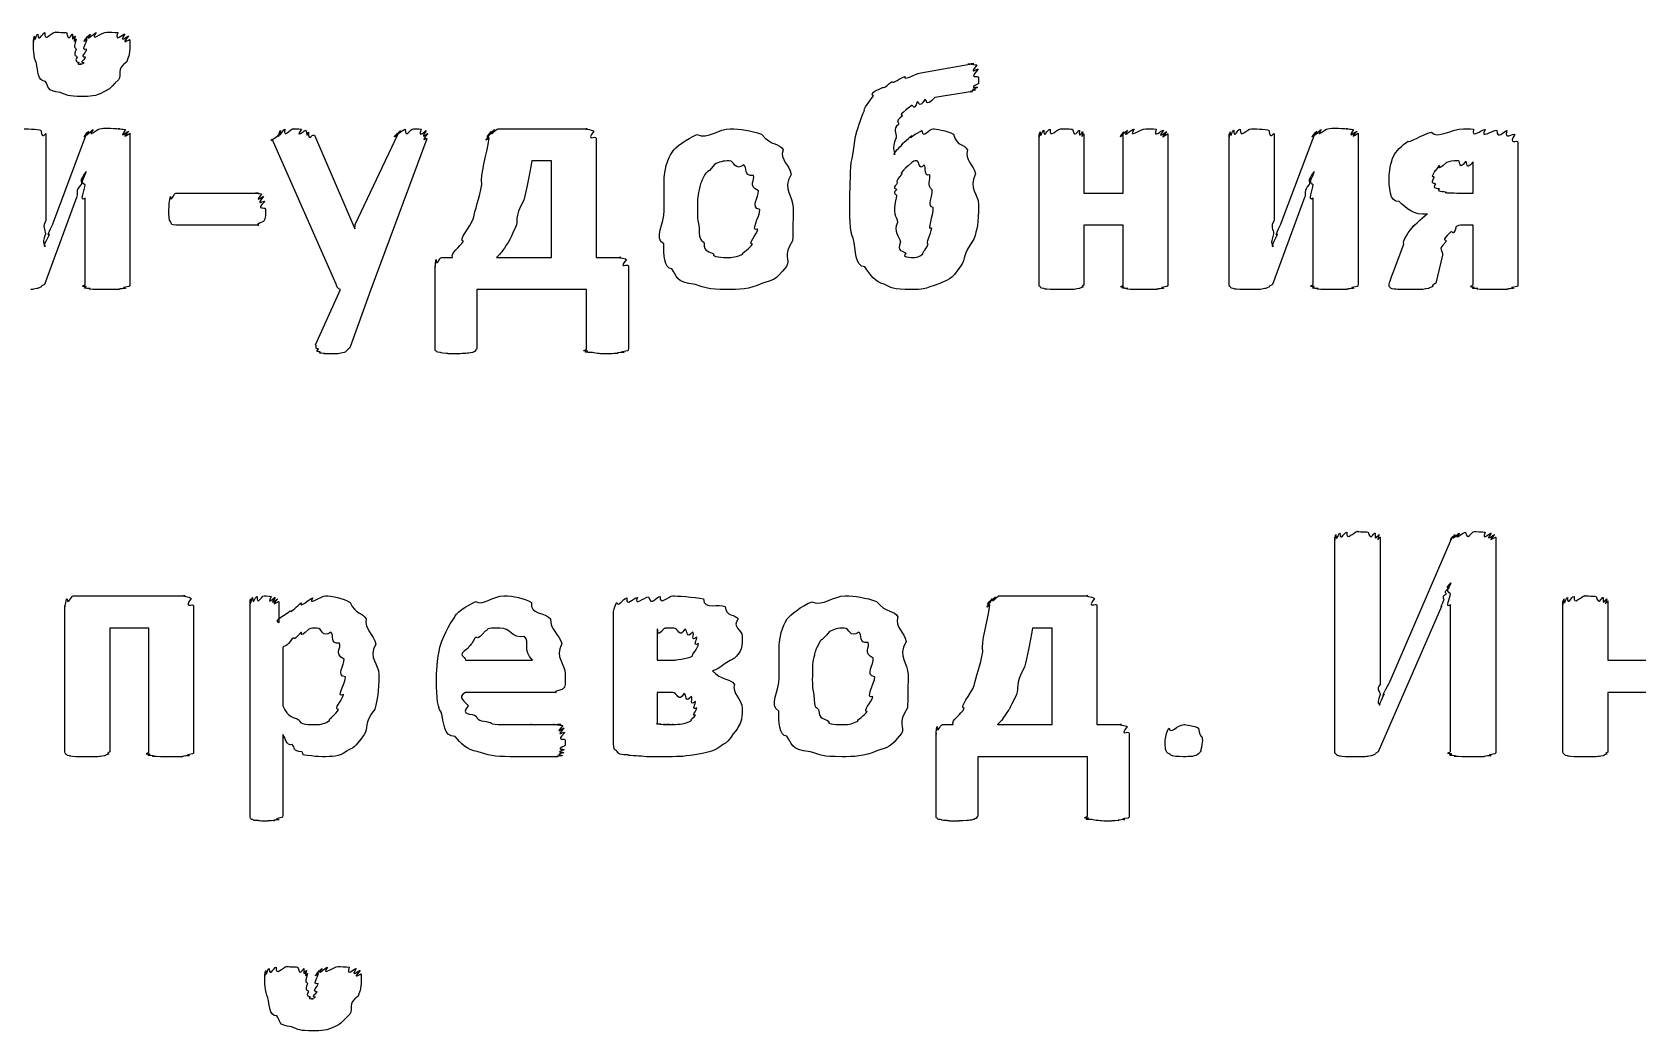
# Model space of a CAD drawing. Header units: millimetres. Extents: x 25 to 190, y 204 to 253.
# Drawn here: x 102.32 to 119.92, y 242.18 to 253.13 of the extents above; entities that cross this region are included whole.
import ezdxf

# ---------------------------------------------------------------- set-up
doc = ezdxf.new("R2010")
doc.units = ezdxf.units.MM
doc.layers.get('0').update_dxf_attribs({"linetype": 'CONTINUOUS'})

msp = doc.modelspace()

# ---------------------------------------------------------------- linework, layer by layer
at = {"color": 0}
for p, q in [((103.391, 253.049), (103.391, 253.049)), ((112.058, 252.685), (112.598, 252.779)), ((112.626, 252.481), (112.212, 252.415)), ((102.471, 252.018), (102.471, 251.065)), ((102.554, 251.048), (102.917, 252.018)), ((103.391, 252.024), (103.391, 250.365)), ((107.426, 252.073), (108.402, 252.073)), ((113.356, 250.365), (113.356, 252.018)), ((113.847, 252.018), (113.847, 251.368)), ((114.277, 251.368), (114.277, 252.018)), ((114.767, 252.018), (114.767, 250.365)), ((115.439, 250.365), (115.439, 252.018)), ((115.93, 252.018), (115.93, 251.065)), ((116.013, 251.048), (116.377, 252.018)), ((116.851, 252.024), (116.851, 250.365)), ((105.651, 250.37), (104.951, 251.958)), ((105.415, 252.002), (105.856, 250.977)), ((105.861, 251.021), (106.329, 252.008)), ((106.644, 251.963), (106.032, 250.31)), ((108.501, 251.969), (108.501, 250.662)), ((118.604, 251.925), (118.604, 250.365)), ((108.011, 251.721), (107.796, 251.721)), ((108.011, 250.662), (108.011, 251.721)), ((118.113, 251.368), (118.113, 251.71)), ((102.807, 251.318), (102.454, 250.365)), ((102.901, 250.365), (102.901, 251.313)), ((103.896, 251.368), (104.8, 251.368)), ((113.847, 251.368), (114.277, 251.368)), ((116.266, 251.318), (115.914, 250.365)), ((116.36, 250.365), (116.36, 251.313)), ((117.959, 251.368), (118.113, 251.368)), ((104.877, 251.192), (104.877, 251.192)), ((110.295, 251.186), (110.295, 251.186)), ((110.659, 251.208), (110.659, 251.208)), ((112.196, 251.208), (112.196, 251.208)), ((112.692, 251.241), (112.692, 251.241)), ((104.8, 251.015), (103.896, 251.015)), ((105.856, 250.977), (105.861, 251.021)), ((114.277, 251.015), (113.847, 251.015)), ((113.847, 251.015), (113.847, 250.359)), ((114.277, 250.359), (114.277, 251.015)), ((118.113, 251.015), (118.019, 251.015)), ((118.113, 250.365), (118.113, 251.015)), ((117.237, 250.497), (117.352, 250.806)), ((106.809, 250.662), (106.925, 250.662)), ((107.41, 250.662), (108.011, 250.662)), ((108.501, 250.662), (108.771, 250.662)), ((117.777, 250.685), (117.705, 250.381)), ((106.737, 249.665), (106.737, 250.569)), ((108.854, 250.569), (108.854, 249.665)), ((105.426, 249.703), (105.701, 250.31)), ((106.032, 250.31), (105.8, 249.67)), ((108.397, 250.31), (107.195, 250.31)), ((107.195, 250.31), (107.195, 249.659)), ((108.397, 249.659), (108.397, 250.31)), ((116.597, 245.254), (116.597, 247.596)), ((117.093, 247.596), (117.093, 245.981)), ((117.198, 246.009), (117.887, 247.602)), ((118.361, 247.596), (118.361, 245.248)), ((117.87, 247.089), (117.865, 247.089)), ((102.773, 246.952), (103.996, 246.952)), ((112.915, 246.952), (113.891, 246.952)), ((102.679, 245.243), (102.679, 246.841)), ((104.09, 246.841), (104.09, 245.243)), ((104.708, 244.542), (104.708, 246.891)), ((105.022, 246.891), (105.022, 246.654)), ((108.69, 245.369), (108.69, 246.769)), ((113.99, 246.847), (113.99, 245.54)), ((117.766, 246.835), (117.071, 245.243)), ((117.865, 245.248), (117.865, 246.852)), ((119.097, 245.243), (119.097, 246.896)), ((119.587, 246.896), (119.587, 246.246)), ((103.6, 246.599), (103.17, 246.599)), ((103.17, 246.599), (103.17, 245.243)), ((103.6, 245.243), (103.6, 246.599)), ((109.17, 246.587), (109.17, 246.246)), ((113.499, 246.599), (113.284, 246.599)), ((113.499, 245.54), (113.499, 246.599)), ((105.066, 246.384), (105.066, 245.744)), ((109.621, 246.428), (109.621, 246.428)), ((107.071, 246.246), (107.804, 246.246)), ((109.17, 246.246), (109.368, 246.246)), ((119.587, 246.246), (120.017, 246.246)), ((105.755, 246.064), (105.755, 246.064)), ((106.119, 246.091), (106.119, 246.091)), ((108.162, 246.097), (108.162, 246.036)), ((111.555, 246.064), (111.555, 246.064)), ((111.919, 246.086), (111.919, 246.086)), ((108.058, 245.893), (107.071, 245.893)), ((109.34, 245.893), (109.17, 245.893)), ((109.17, 245.893), (109.17, 245.551)), ((120.017, 245.893), (119.587, 245.893)), ((119.587, 245.893), (119.587, 245.237)), ((109.605, 245.722), (109.605, 245.722)), ((110.101, 245.717), (110.101, 245.717)), ((117.088, 245.761), (117.093, 245.761)), ((112.298, 245.54), (112.413, 245.54)), ((112.898, 245.54), (113.499, 245.54)), ((113.99, 245.54), (114.26, 245.54)), ((105.066, 245.43), (105.066, 244.542)), ((112.226, 244.542), (112.226, 245.447)), ((114.343, 245.447), (114.343, 244.542)), ((115.145, 245.364), (115.145, 245.364)), ((113.885, 245.188), (112.684, 245.188)), ((112.684, 245.188), (112.684, 244.537)), ((113.885, 244.537), (113.885, 245.188)), ((105.927, 242.805), (105.927, 242.805))]:
    msp.add_line(p, q, dxfattribs=at)
for points in [[(102.333, 253.049), (102.333, 252.973), (102.336, 253.077), (102.344, 253.088)], [(102.344, 253.088), (102.347, 252.995), (102.363, 253.106), (102.383, 253.11)], [(102.383, 253.11), (102.388, 253.007), (102.43, 253.122), (102.46, 253.126)], [(102.46, 253.126), (102.45, 253.013), (102.532, 253.132), (102.576, 253.132)], [(102.576, 253.132), (102.545, 253.132), (102.666, 253.129), (102.697, 253.126)], [(102.697, 253.126), (102.722, 253.007), (102.748, 253.117), (102.763, 253.11)], [(102.763, 253.11), (102.752, 252.995), (102.786, 253.099), (102.791, 253.088)], [(102.791, 253.088), (102.763, 252.978), (102.802, 253.068), (102.802, 253.055)], [(102.923, 253.06), (102.843, 252.978), (102.924, 253.08), (102.929, 253.088)], [(102.929, 253.088), (102.854, 252.995), (102.946, 253.106), (102.961, 253.11)], [(102.961, 253.11), (102.884, 253.007), (102.996, 253.122), (103.022, 253.126)], [(103.022, 253.126), (102.939, 253.013), (103.09, 253.132), (103.138, 253.132)], [(103.138, 253.132), (103.156, 253.132), (103.229, 253.129), (103.259, 253.126)], [(103.259, 253.126), (103.218, 253.007), (103.317, 253.117), (103.336, 253.11)], [(103.336, 253.11), (103.259, 252.995), (103.372, 253.099), (103.38, 253.088)], [(103.38, 253.088), (103.273, 252.973), (103.391, 253.063), (103.391, 253.049)], [(102.366, 252.79), (102.333, 252.863), (102.333, 252.953), (102.333, 253.049)], [(102.802, 253.055), (102.763, 252.922), (102.802, 252.978), (102.802, 252.944)], [(102.802, 252.944), (102.766, 252.856), (102.809, 252.881), (102.813, 252.856)], [(102.906, 252.856), (102.84, 252.856), (102.917, 252.911), (102.917, 252.944)], [(102.917, 252.944), (102.843, 252.925), (102.923, 253.019), (102.923, 253.06)], [(103.391, 253.049), (103.391, 252.874), (103.38, 252.884), (103.358, 252.807)], [(102.465, 252.592), (102.377, 252.592), (102.388, 252.713), (102.366, 252.79)], [(102.813, 252.856), (102.777, 252.804), (102.827, 252.809), (102.835, 252.796)], [(102.835, 252.796), (102.792, 252.779), (102.851, 252.779), (102.862, 252.779)], [(102.862, 252.779), (102.814, 252.779), (102.882, 252.785), (102.89, 252.796)], [(102.89, 252.796), (102.829, 252.804), (102.902, 252.83), (102.906, 252.856)], [(103.358, 252.807), (103.233, 252.724), (103.309, 252.666), (103.265, 252.608)], [(112.598, 252.779), (112.529, 252.782), (112.631, 252.785), (112.642, 252.785)], [(112.642, 252.785), (112.556, 252.782), (112.667, 252.779), (112.675, 252.768)], [(112.675, 252.768), (112.571, 252.647), (112.686, 252.746), (112.686, 252.724)], [(112.686, 252.724), (112.573, 252.603), (112.692, 252.67), (112.692, 252.63)], [(102.631, 252.47), (102.465, 252.484), (102.509, 252.539), (102.465, 252.592)], [(103.265, 252.608), (103.149, 252.493), (103.171, 252.509), (103.105, 252.476)], [(111.639, 252.525), (111.669, 252.517), (111.708, 252.572), (111.749, 252.592)], [(111.749, 252.592), (111.75, 252.559), (111.835, 252.632), (111.887, 252.647)], [(111.887, 252.647), (111.854, 252.587), (111.995, 252.674), (112.058, 252.685)], [(112.686, 252.564), (112.571, 252.504), (112.684, 252.537), (112.681, 252.525)], [(112.692, 252.63), (112.692, 252.537), (112.689, 252.582), (112.686, 252.564)], [(102.862, 252.426), (102.715, 252.426), (102.697, 252.44), (102.631, 252.47)], [(103.105, 252.476), (103.017, 252.426), (102.957, 252.426), (102.862, 252.426)], [(111.441, 252.272), (111.42, 252.272), (111.507, 252.391), (111.54, 252.432)], [(111.54, 252.432), (111.486, 252.47), (111.606, 252.504), (111.639, 252.525)], [(112.019, 252.366), (111.986, 252.257), (111.977, 252.341), (111.959, 252.327)], [(112.102, 252.393), (112.033, 252.279), (112.044, 252.377), (112.019, 252.366)], [(112.212, 252.415), (112.097, 252.294), (112.135, 252.4), (112.102, 252.393)], [(112.659, 252.498), (112.544, 252.466), (112.639, 252.484), (112.626, 252.481)], [(112.681, 252.525), (112.562, 252.481), (112.67, 252.505), (112.659, 252.498)], [(111.353, 252.029), (111.354, 252.021), (111.408, 252.206), (111.441, 252.272)], [(111.854, 252.211), (111.766, 252.14), (111.826, 252.154), (111.815, 252.118)], [(111.904, 252.283), (111.795, 252.195), (111.868, 252.24), (111.854, 252.211)], [(111.959, 252.327), (111.832, 252.23), (111.922, 252.301), (111.904, 252.283)], [(102.223, 252.073), (102.237, 252.073), (102.383, 252.068), (102.416, 252.057)], [(102.416, 252.057), (102.424, 251.937), (102.471, 252.036), (102.471, 252.018)], [(102.917, 252.018), (102.843, 251.93), (102.929, 252.038), (102.939, 252.046)], [(102.939, 252.046), (102.869, 251.944), (102.97, 252.058), (102.989, 252.063)], [(102.989, 252.063), (102.909, 251.955), (103.034, 252.073), (103.061, 252.073)], [(103.061, 252.073), (103.078, 252.076), (103.122, 252.079), (103.166, 252.079)], [(103.166, 252.079), (103.167, 252.076), (103.245, 252.076), (103.276, 252.073)], [(103.276, 252.073), (103.226, 252.073), (103.327, 252.069), (103.342, 252.063)], [(103.342, 252.063), (103.259, 251.944), (103.372, 252.053), (103.38, 252.046)], [(103.38, 252.046), (103.273, 251.93), (103.391, 252.031), (103.391, 252.024)], [(104.951, 251.958), (104.889, 251.904), (105.029, 252.003), (105.029, 252.018)], [(105.029, 252.018), (105.006, 251.933), (105.031, 252.043), (105.04, 252.052)], [(105.04, 252.052), (105.024, 251.948), (105.067, 252.064), (105.089, 252.068)], [(105.089, 252.068), (105.073, 251.955), (105.146, 252.073), (105.183, 252.073)], [(105.183, 252.073), (105.146, 252.073), (105.249, 252.071), (105.271, 252.068)], [(105.271, 252.068), (105.19, 251.952), (105.31, 252.064), (105.321, 252.057)], [(105.321, 252.057), (105.333, 251.941), (105.344, 252.046), (105.348, 252.035)], [(105.348, 252.035), (105.344, 251.922), (105.377, 252.016), (105.415, 252.002)], [(106.329, 252.008), (106.233, 251.937), (106.346, 252.047), (106.357, 252.052)], [(106.357, 252.052), (106.255, 251.948), (106.385, 252.064), (106.407, 252.068)], [(106.407, 252.068), (106.418, 251.955), (106.459, 252.073), (106.5, 252.073)], [(106.5, 252.073), (106.491, 252.073), (106.561, 252.071), (106.583, 252.068)], [(106.583, 252.068), (106.539, 251.948), (106.627, 252.058), (106.638, 252.052)], [(106.638, 252.052), (106.561, 251.933), (106.655, 252.032), (106.655, 252.018)], [(106.655, 252.018), (106.561, 251.904), (106.65, 251.985), (106.644, 251.963)], [(107.327, 251.974), (107.251, 251.904), (107.334, 252.002), (107.338, 252.013)], [(107.338, 252.013), (107.258, 251.93), (107.346, 252.038), (107.355, 252.046)], [(107.355, 252.046), (107.278, 251.944), (107.377, 252.058), (107.388, 252.063)], [(107.388, 252.063), (107.299, 251.955), (107.411, 252.073), (107.426, 252.073)], [(108.402, 252.073), (108.347, 252.073), (108.454, 252.064), (108.474, 252.046)], [(108.474, 252.046), (108.383, 251.922), (108.501, 252.005), (108.501, 251.969)], [(109.606, 252.008), (109.725, 251.955), (109.849, 252.073), (109.97, 252.073)], [(109.97, 252.073), (110.078, 252.073), (110.198, 252.053), (110.312, 252.013)], [(110.312, 252.013), (110.428, 251.878), (110.508, 251.919), (110.549, 251.842)], [(111.297, 251.704), (111.306, 251.713), (111.33, 251.933), (111.353, 252.029)], [(111.815, 252.118), (111.744, 252.065), (111.795, 252.032), (111.788, 251.974)], [(111.959, 251.996), (111.887, 251.93), (112.032, 252.04), (112.069, 252.052)], [(112.069, 252.052), (112.081, 251.955), (112.152, 252.073), (112.196, 252.073)], [(112.196, 252.073), (112.209, 252.073), (112.353, 252.053), (112.416, 252.013)], [(112.416, 252.013), (112.452, 251.875), (112.529, 251.915), (112.571, 251.842)], [(113.356, 252.018), (113.356, 251.926), (113.359, 252.032), (113.367, 252.04)], [(113.367, 252.04), (113.37, 251.941), (113.386, 252.053), (113.406, 252.057)], [(113.406, 252.057), (113.407, 251.952), (113.447, 252.068), (113.477, 252.068)], [(113.477, 252.068), (113.469, 251.955), (113.55, 252.073), (113.599, 252.073)], [(113.599, 252.073), (113.568, 252.073), (113.69, 252.071), (113.72, 252.068)], [(113.72, 252.068), (113.749, 251.952), (113.778, 252.064), (113.797, 252.057)], [(113.797, 252.057), (113.786, 251.941), (113.827, 252.047), (113.836, 252.04)], [(113.836, 252.04), (113.8, 251.93), (113.847, 252.029), (113.847, 252.018)], [(114.277, 252.018), (114.205, 251.93), (114.279, 252.036), (114.288, 252.04)], [(114.288, 252.04), (114.219, 251.941), (114.307, 252.053), (114.326, 252.057)], [(114.326, 252.057), (114.256, 251.952), (114.367, 252.068), (114.398, 252.068)], [(114.398, 252.068), (114.318, 251.955), (114.472, 252.073), (114.525, 252.073)], [(114.525, 252.073), (114.536, 252.073), (114.61, 252.071), (114.64, 252.068)], [(114.64, 252.068), (114.598, 251.952), (114.698, 252.064), (114.718, 252.057)], [(114.718, 252.057), (114.635, 251.941), (114.748, 252.047), (114.756, 252.04)], [(114.756, 252.04), (114.649, 251.926), (114.767, 252.025), (114.767, 252.018)], [(115.439, 252.018), (115.439, 251.926), (115.442, 252.032), (115.451, 252.04)], [(115.451, 252.04), (115.454, 251.941), (115.47, 252.053), (115.489, 252.057)], [(115.489, 252.057), (115.491, 251.952), (115.53, 252.068), (115.561, 252.068)], [(115.561, 252.068), (115.553, 251.955), (115.634, 252.073), (115.682, 252.073)], [(115.682, 252.073), (115.696, 252.073), (115.842, 252.068), (115.875, 252.057)], [(115.875, 252.057), (115.883, 251.937), (115.93, 252.036), (115.93, 252.018)], [(116.377, 252.018), (116.302, 251.93), (116.388, 252.038), (116.399, 252.046)], [(116.399, 252.046), (116.328, 251.944), (116.429, 252.058), (116.448, 252.063)], [(116.448, 252.063), (116.368, 251.955), (116.494, 252.073), (116.52, 252.073)], [(116.52, 252.073), (116.538, 252.076), (116.581, 252.079), (116.625, 252.079)], [(116.625, 252.079), (116.626, 252.076), (116.705, 252.076), (116.735, 252.073)], [(116.735, 252.073), (116.685, 252.073), (116.786, 252.069), (116.801, 252.063)], [(116.801, 252.063), (116.718, 251.944), (116.832, 252.053), (116.84, 252.046)], [(116.84, 252.046), (116.732, 251.93), (116.851, 252.031), (116.851, 252.024)], [(117.402, 251.936), (117.402, 251.908), (117.556, 252.013), (117.656, 252.035)], [(117.656, 252.035), (117.722, 251.955), (117.876, 252.073), (118.008, 252.073)], [(118.008, 252.073), (118.004, 252.073), (118.077, 252.071), (118.118, 252.068)], [(118.118, 252.068), (118.085, 251.952), (118.201, 252.065), (118.245, 252.063)], [(118.245, 252.063), (118.174, 251.948), (118.331, 252.06), (118.372, 252.057)], [(118.372, 252.057), (118.375, 251.941), (118.452, 252.052), (118.482, 252.052)], [(118.482, 252.052), (118.445, 251.937), (118.551, 252.032), (118.57, 252.008)], [(107.25, 251.462), (107.225, 251.573), (107.305, 251.776), (107.327, 251.974)], [(109.336, 251.82), (109.369, 251.867), (109.488, 251.963), (109.606, 252.008)], [(110.549, 251.842), (110.512, 251.728), (110.622, 251.678), (110.637, 251.572)], [(111.788, 251.974), (111.733, 251.831), (111.778, 251.853), (111.771, 251.787)], [(111.771, 251.787), (111.755, 251.809), (111.829, 251.87), (111.859, 251.903)], [(111.859, 251.903), (111.817, 251.878), (111.926, 251.97), (111.959, 251.996)], [(112.571, 251.842), (112.533, 251.728), (112.639, 251.679), (112.659, 251.577)], [(117.242, 251.776), (117.262, 251.82), (117.332, 251.891), (117.402, 251.936)], [(118.57, 252.008), (118.485, 251.889), (118.604, 251.958), (118.604, 251.925)], [(107.796, 251.721), (107.765, 251.551), (107.737, 251.408), (107.708, 251.291)], [(109.248, 251.539), (109.248, 251.591), (109.277, 251.743), (109.336, 251.82)], [(109.799, 251.682), (109.692, 251.551), (109.723, 251.619), (109.694, 251.572)], [(109.959, 251.721), (109.895, 251.721), (109.843, 251.707), (109.799, 251.682)], [(110.119, 251.677), (110.02, 251.602), (110.021, 251.721), (109.959, 251.721)], [(110.224, 251.561), (110.108, 251.547), (110.163, 251.651), (110.119, 251.677)], [(111.281, 251.307), (111.281, 251.353), (111.286, 251.583), (111.297, 251.704)], [(111.959, 251.704), (111.832, 251.58), (111.922, 251.677), (111.904, 251.655)], [(112.014, 251.721), (111.986, 251.721), (111.977, 251.715), (111.959, 251.704)], [(112.097, 251.677), (112.037, 251.602), (112.047, 251.721), (112.014, 251.721)], [(112.157, 251.567), (112.086, 251.547), (112.121, 251.651), (112.097, 251.677)], [(117.192, 251.561), (117.192, 251.577), (117.209, 251.713), (117.242, 251.776)], [(117.738, 251.666), (117.656, 251.551), (117.705, 251.633), (117.694, 251.611)], [(117.821, 251.704), (117.695, 251.584), (117.76, 251.684), (117.738, 251.666)], [(117.953, 251.721), (117.883, 251.721), (117.857, 251.715), (117.821, 251.704)], [(118.03, 251.715), (117.956, 251.602), (117.975, 251.721), (117.953, 251.721)], [(118.113, 251.71), (118.015, 251.599), (118.059, 251.715), (118.03, 251.715)], [(102.912, 251.605), (102.818, 251.478), (102.875, 251.509), (102.857, 251.462)], [(102.901, 251.456), (102.832, 251.478), (102.908, 251.557), (102.912, 251.605)], [(109.248, 251.175), (109.248, 251.254), (109.248, 251.429), (109.248, 251.539)], [(109.694, 251.572), (109.634, 251.456), (109.642, 251.467), (109.629, 251.401)], [(110.279, 251.39), (110.159, 251.448), (110.249, 251.513), (110.224, 251.561)], [(110.637, 251.572), (110.541, 251.397), (110.659, 251.343), (110.659, 251.208)], [(111.849, 251.572), (111.762, 251.474), (111.815, 251.506), (111.794, 251.462)], [(111.904, 251.655), (111.795, 251.536), (111.867, 251.605), (111.849, 251.572)], [(112.185, 251.401), (112.115, 251.452), (112.171, 251.518), (112.157, 251.567)], [(112.659, 251.577), (112.573, 251.408), (112.692, 251.365), (112.692, 251.241)], [(116.371, 251.605), (116.277, 251.478), (116.334, 251.509), (116.316, 251.462)], [(116.36, 251.456), (116.291, 251.478), (116.367, 251.557), (116.371, 251.605)], [(117.303, 251.274), (117.192, 251.26), (117.192, 251.442), (117.192, 251.561)], [(117.694, 251.611), (117.636, 251.511), (117.683, 251.568), (117.683, 251.539)], [(117.683, 251.539), (117.636, 251.456), (117.688, 251.489), (117.7, 251.467)], [(102.857, 251.462), (102.785, 251.382), (102.825, 251.365), (102.807, 251.318)], [(102.901, 251.313), (102.829, 251.26), (102.901, 251.408), (102.901, 251.456)], [(103.819, 251.192), (103.819, 251.199), (103.824, 251.303), (103.835, 251.329)], [(103.835, 251.329), (103.843, 251.249), (103.87, 251.368), (103.896, 251.368)], [(104.8, 251.368), (104.719, 251.368), (104.822, 251.364), (104.833, 251.357)], [(104.833, 251.357), (104.74, 251.238), (104.851, 251.343), (104.855, 251.329)], [(104.855, 251.329), (104.752, 251.21), (104.867, 251.296), (104.871, 251.274)], [(107.156, 251.092), (107.17, 251.17), (107.224, 251.318), (107.25, 251.462)], [(109.629, 251.401), (109.608, 251.327), (109.612, 251.27), (109.612, 251.197)], [(110.295, 251.186), (110.181, 251.202), (110.29, 251.327), (110.279, 251.39)], [(111.319, 250.872), (111.281, 250.927), (111.281, 251.142), (111.281, 251.307)], [(111.794, 251.462), (111.74, 251.412), (111.794, 251.423), (111.794, 251.401)], [(111.794, 251.401), (111.74, 251.368), (111.794, 251.357), (111.794, 251.335)], [(111.794, 251.335), (111.74, 251.117), (111.796, 251.127), (111.804, 251.043)], [(112.196, 251.208), (112.125, 251.214), (112.191, 251.342), (112.185, 251.401)], [(116.316, 251.462), (116.245, 251.382), (116.284, 251.365), (116.266, 251.318)], [(116.36, 251.313), (116.289, 251.26), (116.36, 251.408), (116.36, 251.456)], [(117.7, 251.467), (117.658, 251.412), (117.724, 251.426), (117.744, 251.412)], [(117.744, 251.412), (117.7, 251.382), (117.791, 251.386), (117.821, 251.379)], [(117.821, 251.379), (117.762, 251.368), (117.899, 251.368), (117.959, 251.368)], [(103.835, 251.054), (103.819, 251.066), (103.819, 251.126), (103.819, 251.192)], [(104.871, 251.274), (104.758, 251.165), (104.877, 251.225), (104.877, 251.192)], [(104.877, 251.192), (104.877, 251.066), (104.869, 251.079), (104.855, 251.054)], [(107.708, 251.291), (107.593, 251.081), (107.652, 251.073), (107.619, 250.993)], [(109.243, 250.811), (109.13, 250.868), (109.248, 251.038), (109.248, 251.175)], [(109.612, 251.197), (109.608, 251.062), (109.618, 251.054), (109.629, 250.988)], [(110.273, 250.971), (110.181, 250.934), (110.295, 251.109), (110.295, 251.186)], [(110.659, 251.208), (110.659, 251.011), (110.657, 250.954), (110.654, 250.844)], [(112.179, 250.982), (112.125, 250.945), (112.196, 251.127), (112.196, 251.208)], [(112.692, 251.241), (112.692, 251.026), (112.675, 250.974), (112.642, 250.861)], [(117.612, 251.137), (117.46, 251.117), (117.38, 251.204), (117.303, 251.274)], [(117.463, 251.01), (117.416, 250.952), (117.556, 251.11), (117.612, 251.137)], [(102.471, 251.065), (102.424, 251), (102.468, 250.968), (102.465, 250.921)], [(102.509, 250.916), (102.465, 250.875), (102.538, 251.004), (102.554, 251.048)], [(103.896, 251.015), (103.843, 251.015), (103.849, 251.027), (103.835, 251.054)], [(104.855, 251.054), (104.734, 251.015), (104.825, 251.015), (104.8, 251.015)], [(107.046, 250.839), (106.983, 250.85), (107.123, 250.993), (107.156, 251.092)], [(107.619, 250.993), (107.527, 250.802), (107.55, 250.846), (107.515, 250.795)], [(109.629, 250.988), (109.63, 250.817), (109.657, 250.868), (109.684, 250.817)], [(110.213, 250.806), (110.155, 250.806), (110.262, 250.908), (110.273, 250.971)], [(111.804, 251.043), (111.755, 250.949), (111.822, 250.888), (111.838, 250.833)], [(112.141, 250.811), (112.107, 250.808), (112.171, 250.916), (112.179, 250.982)], [(115.93, 251.065), (115.883, 251), (115.927, 250.968), (115.925, 250.921)], [(115.969, 250.916), (115.925, 250.875), (115.998, 251.004), (116.013, 251.048)], [(117.352, 250.806), (117.328, 250.839), (117.419, 250.954), (117.463, 251.01)], [(117.926, 250.999), (117.894, 250.875), (117.883, 250.967), (117.865, 250.938)], [(118.019, 251.015), (117.938, 251.015), (117.948, 251.01), (117.926, 250.999)], [(102.465, 250.921), (102.421, 250.787), (102.463, 250.825), (102.46, 250.778)], [(102.46, 250.778), (102.435, 250.787), (102.494, 250.872), (102.509, 250.916)], [(106.925, 250.662), (106.905, 250.714), (107.009, 250.773), (107.046, 250.839)], [(107.515, 250.795), (107.457, 250.702), (107.446, 250.702), (107.41, 250.662)], [(109.331, 250.536), (109.244, 250.537), (109.243, 250.704), (109.243, 250.811)], [(109.684, 250.817), (109.681, 250.717), (109.744, 250.73), (109.788, 250.701)], [(110.108, 250.701), (110.1, 250.714), (110.187, 250.762), (110.213, 250.806)], [(110.654, 250.844), (110.538, 250.676), (110.632, 250.643), (110.588, 250.563)], [(111.446, 250.558), (111.336, 250.559), (111.348, 250.746), (111.319, 250.872)], [(111.838, 250.833), (111.784, 250.72), (111.872, 250.735), (111.898, 250.706)], [(112.08, 250.701), (112.074, 250.714), (112.125, 250.763), (112.141, 250.811)], [(112.642, 250.861), (112.507, 250.685), (112.561, 250.653), (112.499, 250.569)], [(115.925, 250.921), (115.88, 250.787), (115.922, 250.825), (115.919, 250.778)], [(115.919, 250.778), (115.895, 250.787), (115.954, 250.872), (115.969, 250.916)], [(117.815, 250.833), (117.711, 250.735), (117.788, 250.742), (117.777, 250.685)], [(117.865, 250.938), (117.74, 250.819), (117.829, 250.877), (117.815, 250.833)], [(106.737, 250.569), (106.737, 250.519), (106.74, 250.629), (106.748, 250.64)], [(106.748, 250.64), (106.755, 250.544), (106.779, 250.662), (106.809, 250.662)], [(108.771, 250.662), (108.711, 250.662), (108.821, 250.654), (108.832, 250.64)], [(108.832, 250.64), (108.736, 250.519), (108.854, 250.605), (108.854, 250.569)], [(109.788, 250.701), (109.769, 250.662), (109.887, 250.662), (109.954, 250.662)], [(109.954, 250.662), (110.012, 250.662), (110.064, 250.675), (110.108, 250.701)], [(111.898, 250.706), (111.835, 250.662), (111.955, 250.662), (111.992, 250.662)], [(111.992, 250.662), (112.022, 250.662), (112.054, 250.675), (112.08, 250.701)], [(109.59, 250.365), (109.361, 250.387), (109.389, 250.461), (109.331, 250.536)], [(110.588, 250.563), (110.45, 250.398), (110.453, 250.42), (110.317, 250.376)], [(111.656, 250.37), (111.563, 250.39), (111.501, 250.472), (111.446, 250.558)], [(112.499, 250.569), (112.383, 250.401), (112.358, 250.422), (112.267, 250.376)], [(117.198, 250.398), (117.203, 250.387), (117.217, 250.449), (117.237, 250.497)], [(102.372, 250.321), (102.34, 250.312), (102.33, 250.312), (102.306, 250.31)], [(102.416, 250.337), (102.377, 250.321), (102.39, 250.323), (102.372, 250.321)], [(102.454, 250.365), (102.399, 250.334), (102.427, 250.344), (102.416, 250.337)], [(102.912, 250.343), (102.829, 250.339), (102.901, 250.357), (102.901, 250.365)], [(102.95, 250.321), (102.843, 250.323), (102.919, 250.334), (102.912, 250.343)], [(103.028, 250.31), (102.884, 250.312), (102.973, 250.317), (102.95, 250.321)], [(103.149, 250.31), (103.063, 250.31), (103.061, 250.31), (103.028, 250.31)], [(103.265, 250.31), (103.16, 250.31), (103.196, 250.31), (103.149, 250.31)], [(103.342, 250.321), (103.222, 250.312), (103.298, 250.312), (103.265, 250.31)], [(103.38, 250.343), (103.259, 250.323), (103.36, 250.328), (103.342, 250.321)], [(103.391, 250.365), (103.391, 250.339), (103.387, 250.349), (103.38, 250.343)], [(105.668, 250.332), (105.66, 250.334), (105.654, 250.355), (105.651, 250.37)], [(105.701, 250.31), (105.679, 250.312), (105.679, 250.321), (105.668, 250.332)], [(109.937, 250.31), (109.711, 250.31), (109.707, 250.328), (109.59, 250.365)], [(110.317, 250.376), (110.181, 250.31), (110.059, 250.31), (109.937, 250.31)], [(111.964, 250.31), (111.735, 250.31), (111.744, 250.329), (111.656, 250.37)], [(112.267, 250.376), (112.086, 250.31), (112.077, 250.31), (111.964, 250.31)], [(113.367, 250.343), (113.356, 250.339), (113.356, 250.357), (113.356, 250.365)], [(113.406, 250.321), (113.37, 250.323), (113.374, 250.334), (113.367, 250.343)], [(113.477, 250.31), (113.407, 250.312), (113.424, 250.317), (113.406, 250.321)], [(113.599, 250.31), (113.469, 250.31), (113.51, 250.31), (113.477, 250.31)], [(113.72, 250.31), (113.687, 250.31), (113.649, 250.31), (113.599, 250.31)], [(113.797, 250.321), (113.749, 250.312), (113.753, 250.312), (113.72, 250.31)], [(113.836, 250.337), (113.786, 250.323), (113.815, 250.328), (113.797, 250.321)], [(113.847, 250.359), (113.8, 250.334), (113.842, 250.344), (113.836, 250.337)], [(114.288, 250.337), (114.205, 250.334), (114.277, 250.351), (114.277, 250.359)], [(114.326, 250.321), (114.219, 250.323), (114.294, 250.333), (114.288, 250.337)], [(114.398, 250.31), (114.256, 250.312), (114.344, 250.317), (114.326, 250.321)], [(114.525, 250.31), (114.437, 250.31), (114.431, 250.31), (114.398, 250.31)], [(114.64, 250.31), (114.536, 250.31), (114.572, 250.31), (114.525, 250.31)], [(114.718, 250.321), (114.598, 250.312), (114.674, 250.312), (114.64, 250.31)], [(114.756, 250.343), (114.635, 250.323), (114.735, 250.328), (114.718, 250.321)], [(114.767, 250.365), (114.767, 250.339), (114.763, 250.349), (114.756, 250.343)], [(115.451, 250.343), (115.439, 250.339), (115.439, 250.357), (115.439, 250.365)], [(115.484, 250.321), (115.454, 250.323), (115.457, 250.334), (115.451, 250.343)], [(115.556, 250.31), (115.486, 250.312), (115.502, 250.317), (115.484, 250.321)], [(115.666, 250.31), (115.546, 250.31), (115.584, 250.31), (115.556, 250.31)], [(115.765, 250.31), (115.63, 250.31), (115.705, 250.31), (115.666, 250.31)], [(115.831, 250.321), (115.799, 250.312), (115.79, 250.312), (115.765, 250.31)], [(115.875, 250.337), (115.836, 250.321), (115.849, 250.323), (115.831, 250.321)], [(115.914, 250.365), (115.859, 250.334), (115.886, 250.344), (115.875, 250.337)], [(116.371, 250.343), (116.289, 250.339), (116.36, 250.357), (116.36, 250.365)], [(116.41, 250.321), (116.302, 250.323), (116.378, 250.334), (116.371, 250.343)], [(116.487, 250.31), (116.344, 250.312), (116.432, 250.317), (116.41, 250.321)], [(116.608, 250.31), (116.523, 250.31), (116.52, 250.31), (116.487, 250.31)], [(116.724, 250.31), (116.619, 250.31), (116.655, 250.31), (116.608, 250.31)], [(116.801, 250.321), (116.681, 250.312), (116.757, 250.312), (116.724, 250.31)], [(116.84, 250.343), (116.718, 250.323), (116.819, 250.328), (116.801, 250.321)], [(116.851, 250.365), (116.851, 250.339), (116.847, 250.349), (116.84, 250.343)], [(117.192, 250.359), (117.192, 250.349), (117.194, 250.378), (117.198, 250.398)], [(117.203, 250.332), (117.192, 250.332), (117.192, 250.348), (117.192, 250.359)], [(117.247, 250.315), (117.21, 250.317), (117.215, 250.323), (117.203, 250.332)], [(117.319, 250.31), (117.25, 250.312), (117.27, 250.315), (117.247, 250.315)], [(117.419, 250.31), (117.306, 250.31), (117.348, 250.31), (117.319, 250.31)], [(117.54, 250.31), (117.391, 250.31), (117.465, 250.31), (117.419, 250.31)], [(117.622, 250.321), (117.574, 250.312), (117.573, 250.312), (117.54, 250.31)], [(117.672, 250.343), (117.618, 250.323), (117.644, 250.328), (117.622, 250.321)], [(117.705, 250.381), (117.64, 250.343), (117.683, 250.354), (117.672, 250.343)], [(118.124, 250.337), (118.041, 250.334), (118.113, 250.354), (118.113, 250.365)], [(118.163, 250.321), (118.055, 250.321), (118.131, 250.329), (118.124, 250.337)], [(118.234, 250.31), (118.092, 250.312), (118.181, 250.317), (118.163, 250.321)], [(118.356, 250.31), (118.273, 250.31), (118.267, 250.31), (118.234, 250.31)], [(118.482, 250.31), (118.372, 250.31), (118.407, 250.31), (118.356, 250.31)], [(118.554, 250.321), (118.438, 250.312), (118.515, 250.312), (118.482, 250.31)], [(118.593, 250.343), (118.471, 250.323), (118.572, 250.328), (118.554, 250.321)], [(118.604, 250.365), (118.604, 250.339), (118.6, 250.349), (118.593, 250.343)], [(105.459, 249.659), (105.41, 249.652), (105.447, 249.686), (105.426, 249.703)], [(105.475, 249.626), (105.41, 249.626), (105.459, 249.645), (105.459, 249.659)], [(105.519, 249.61), (105.432, 249.612), (105.486, 249.619), (105.475, 249.626)], [(105.602, 249.604), (105.472, 249.604), (105.541, 249.607), (105.519, 249.61)], [(105.739, 249.621), (105.686, 249.604), (105.664, 249.604), (105.602, 249.604)], [(105.8, 249.67), (105.748, 249.626), (105.773, 249.632), (105.739, 249.621)], [(106.748, 249.637), (106.737, 249.634), (106.737, 249.654), (106.737, 249.665)], [(106.787, 249.621), (106.751, 249.619), (106.755, 249.63), (106.748, 249.637)], [(106.859, 249.61), (106.788, 249.612), (106.805, 249.618), (106.787, 249.621)], [(106.974, 249.604), (106.848, 249.604), (106.887, 249.607), (106.859, 249.61)], [(107.074, 249.61), (106.936, 249.604), (107.014, 249.604), (106.974, 249.604)], [(107.145, 249.621), (107.108, 249.612), (107.103, 249.614), (107.074, 249.61)], [(107.184, 249.637), (107.145, 249.619), (107.163, 249.625), (107.145, 249.621)], [(107.195, 249.659), (107.159, 249.63), (107.191, 249.641), (107.184, 249.637)], [(108.408, 249.637), (108.314, 249.63), (108.397, 249.648), (108.397, 249.659)], [(108.446, 249.621), (108.327, 249.619), (108.414, 249.63), (108.408, 249.637)], [(108.518, 249.61), (108.482, 249.612), (108.464, 249.618), (108.446, 249.621)], [(108.622, 249.604), (108.541, 249.604), (108.547, 249.607), (108.518, 249.61)], [(108.733, 249.61), (108.625, 249.604), (108.666, 249.604), (108.622, 249.604)], [(108.804, 249.621), (108.684, 249.612), (108.762, 249.614), (108.733, 249.61)], [(108.843, 249.637), (108.722, 249.619), (108.822, 249.625), (108.804, 249.621)], [(108.854, 249.665), (108.854, 249.634), (108.85, 249.645), (108.843, 249.637)], [(116.597, 247.596), (116.597, 247.51), (116.6, 247.615), (116.608, 247.624)], [(116.608, 247.624), (116.615, 247.525), (116.633, 247.636), (116.652, 247.64)], [(116.652, 247.64), (116.655, 247.536), (116.699, 247.651), (116.73, 247.651)], [(116.73, 247.651), (116.718, 247.539), (116.801, 247.657), (116.845, 247.657)], [(116.845, 247.657), (116.809, 247.657), (116.931, 247.654), (116.961, 247.651)], [(116.961, 247.651), (116.99, 247.536), (117.019, 247.647), (117.038, 247.64)], [(117.038, 247.64), (117.03, 247.525), (117.074, 247.631), (117.082, 247.624)], [(117.082, 247.624), (117.045, 247.51), (117.093, 247.607), (117.093, 247.596)], [(117.887, 247.602), (117.817, 247.51), (117.904, 247.615), (117.915, 247.624)], [(117.915, 247.624), (117.843, 247.525), (117.945, 247.636), (117.964, 247.64)], [(117.964, 247.64), (117.879, 247.536), (118.004, 247.651), (118.03, 247.651)], [(118.03, 247.651), (118.048, 247.539), (118.088, 247.657), (118.129, 247.657)], [(118.129, 247.657), (118.136, 247.657), (118.215, 247.654), (118.245, 247.651)], [(118.245, 247.651), (118.196, 247.536), (118.296, 247.647), (118.311, 247.64)], [(118.311, 247.64), (118.229, 247.525), (118.342, 247.631), (118.35, 247.624)], [(118.35, 247.624), (118.243, 247.51), (118.361, 247.607), (118.361, 247.596)], [(117.865, 247.089), (117.788, 247.025), (117.85, 247.051), (117.843, 247.028)], [(117.865, 246.973), (117.795, 247.009), (117.866, 247.056), (117.87, 247.089)], [(102.679, 246.841), (102.679, 246.797), (102.686, 246.905), (102.701, 246.924)], [(102.701, 246.924), (102.712, 246.833), (102.742, 246.952), (102.773, 246.952)], [(103.996, 246.952), (103.939, 246.952), (104.048, 246.942), (104.062, 246.924)], [(104.062, 246.924), (103.972, 246.797), (104.09, 246.877), (104.09, 246.841)], [(104.708, 246.891), (104.708, 246.808), (104.709, 246.914), (104.713, 246.918)], [(104.713, 246.918), (104.714, 246.819), (104.724, 246.931), (104.735, 246.935)], [(104.735, 246.935), (104.74, 246.83), (104.765, 246.946), (104.785, 246.946)], [(104.785, 246.946), (104.781, 246.833), (104.831, 246.952), (104.862, 246.952)], [(104.862, 246.952), (104.842, 246.952), (104.92, 246.949), (104.939, 246.946)], [(104.939, 246.946), (104.88, 246.83), (104.972, 246.942), (104.983, 246.935)], [(104.983, 246.935), (104.906, 246.819), (105.006, 246.925), (105.011, 246.918)], [(105.011, 246.918), (104.917, 246.804), (105.022, 246.902), (105.022, 246.891)], [(105.27, 246.874), (105.243, 246.808), (105.355, 246.918), (105.397, 246.929)], [(105.397, 246.929), (105.327, 246.833), (105.486, 246.952), (105.534, 246.952)], [(105.534, 246.952), (105.6, 246.952), (105.73, 246.926), (105.804, 246.88)], [(107.181, 246.891), (107.247, 246.833), (107.375, 246.952), (107.49, 246.952)], [(107.49, 246.952), (107.596, 246.952), (107.708, 246.926), (107.793, 246.88)], [(108.729, 246.88), (108.741, 246.815), (108.791, 246.925), (108.839, 246.929)], [(108.839, 246.929), (108.825, 246.822), (108.913, 246.935), (108.955, 246.935)], [(108.955, 246.935), (108.906, 246.826), (109.034, 246.94), (109.076, 246.94)], [(109.076, 246.94), (109.105, 246.83), (109.159, 246.946), (109.203, 246.946)], [(109.203, 246.946), (109.193, 246.833), (109.292, 246.952), (109.34, 246.952)], [(109.34, 246.952), (109.369, 246.952), (109.58, 246.94), (109.677, 246.918)], [(109.677, 246.918), (109.678, 246.793), (109.85, 246.871), (109.914, 246.835)], [(110.866, 246.885), (110.985, 246.833), (111.108, 246.952), (111.23, 246.952)], [(111.23, 246.952), (111.337, 246.952), (111.457, 246.931), (111.572, 246.891)], [(112.827, 246.891), (112.747, 246.808), (112.835, 246.916), (112.843, 246.924)], [(112.843, 246.924), (112.766, 246.822), (112.866, 246.936), (112.877, 246.94)], [(112.877, 246.94), (112.788, 246.833), (112.9, 246.952), (112.915, 246.952)], [(113.891, 246.952), (113.836, 246.952), (113.943, 246.942), (113.962, 246.924)], [(113.962, 246.924), (113.871, 246.8), (113.99, 246.882), (113.99, 246.847)], [(117.815, 246.968), (117.755, 246.94), (117.799, 246.924), (117.788, 246.902)], [(117.843, 247.028), (117.773, 246.984), (117.826, 246.99), (117.815, 246.968)], [(117.865, 246.852), (117.795, 246.808), (117.865, 246.932), (117.865, 246.973)], [(119.097, 246.896), (119.097, 246.804), (119.1, 246.91), (119.108, 246.918)], [(119.108, 246.918), (119.111, 246.819), (119.127, 246.931), (119.146, 246.935)], [(119.146, 246.935), (119.148, 246.83), (119.188, 246.946), (119.218, 246.946)], [(119.218, 246.946), (119.21, 246.833), (119.291, 246.952), (119.339, 246.952)], [(119.339, 246.952), (119.309, 246.952), (119.43, 246.949), (119.461, 246.946)], [(119.461, 246.946), (119.49, 246.83), (119.519, 246.942), (119.538, 246.935)], [(119.538, 246.935), (119.527, 246.819), (119.568, 246.925), (119.576, 246.918)], [(119.576, 246.918), (119.541, 246.808), (119.587, 246.907), (119.587, 246.896)], [(105.022, 246.654), (104.961, 246.687), (105.107, 246.749), (105.149, 246.786)], [(105.149, 246.786), (105.16, 246.76), (105.228, 246.852), (105.27, 246.874)], [(105.804, 246.88), (105.865, 246.742), (105.937, 246.775), (105.981, 246.698)], [(106.95, 246.714), (106.945, 246.753), (107.089, 246.849), (107.181, 246.891)], [(107.793, 246.88), (107.765, 246.742), (107.947, 246.775), (108.002, 246.698)], [(108.69, 246.769), (108.69, 246.76), (108.702, 246.853), (108.729, 246.88)], [(109.914, 246.835), (109.925, 246.72), (110.027, 246.753), (110.057, 246.698)], [(110.596, 246.698), (110.629, 246.745), (110.748, 246.841), (110.866, 246.885)], [(111.572, 246.891), (111.687, 246.756), (111.767, 246.797), (111.809, 246.72)], [(112.739, 246.339), (112.714, 246.451), (112.794, 246.654), (112.816, 246.852)], [(112.816, 246.852), (112.74, 246.782), (112.823, 246.88), (112.827, 246.891)], [(117.788, 246.902), (117.735, 246.778), (117.773, 246.858), (117.766, 246.835)], [(105.352, 246.587), (105.226, 246.466), (105.293, 246.567), (105.264, 246.549)], [(105.441, 246.599), (105.402, 246.599), (105.381, 246.594), (105.352, 246.587)], [(105.595, 246.555), (105.493, 246.48), (105.503, 246.599), (105.441, 246.599)], [(105.689, 246.433), (105.574, 246.422), (105.635, 246.524), (105.595, 246.555)], [(105.981, 246.698), (105.956, 246.587), (106.063, 246.528), (106.086, 246.422)], [(106.801, 246.433), (106.82, 246.48), (106.886, 246.637), (106.95, 246.714)], [(107.286, 246.566), (107.181, 246.44), (107.203, 246.521), (107.17, 246.488)], [(107.446, 246.599), (107.272, 246.599), (107.333, 246.587), (107.286, 246.566)], [(107.716, 246.505), (107.57, 246.48), (107.567, 246.599), (107.446, 246.599)], [(108.002, 246.698), (107.993, 246.587), (108.097, 246.53), (108.124, 246.428)], [(109.247, 246.593), (109.149, 246.477), (109.192, 246.59), (109.17, 246.587)], [(109.352, 246.599), (109.211, 246.599), (109.28, 246.596), (109.247, 246.593)], [(109.473, 246.587), (109.413, 246.48), (109.398, 246.599), (109.352, 246.599)], [(109.561, 246.555), (109.484, 246.466), (109.509, 246.579), (109.473, 246.587)], [(109.605, 246.499), (109.528, 246.436), (109.583, 246.539), (109.561, 246.555)], [(110.057, 246.698), (109.983, 246.61), (110.101, 246.579), (110.101, 246.511)], [(110.508, 246.417), (110.508, 246.469), (110.537, 246.621), (110.596, 246.698)], [(111.059, 246.56), (110.951, 246.429), (110.983, 246.496), (110.954, 246.45)], [(111.219, 246.599), (111.154, 246.599), (111.103, 246.585), (111.059, 246.56)], [(111.379, 246.555), (111.28, 246.48), (111.281, 246.599), (111.219, 246.599)], [(111.483, 246.439), (111.368, 246.425), (111.423, 246.528), (111.379, 246.555)], [(111.809, 246.72), (111.771, 246.605), (111.882, 246.556), (111.897, 246.45)], [(113.284, 246.599), (113.254, 246.429), (113.225, 246.286), (113.196, 246.169)], [(105.17, 246.483), (105.1, 246.378), (105.102, 246.423), (105.066, 246.384)], [(105.264, 246.549), (105.166, 246.433), (105.204, 246.512), (105.17, 246.483)], [(105.738, 246.257), (105.622, 246.319), (105.713, 246.381), (105.689, 246.433)], [(106.086, 246.422), (106, 246.26), (106.119, 246.209), (106.119, 246.091)], [(106.751, 246.064), (106.751, 246.143), (106.767, 246.323), (106.801, 246.433)], [(107.17, 246.488), (107.118, 246.378), (107.116, 246.422), (107.098, 246.378)], [(107.804, 246.246), (107.691, 246.356), (107.778, 246.441), (107.716, 246.505)], [(108.124, 246.428), (108.044, 246.264), (108.162, 246.214), (108.162, 246.097)], [(109.621, 246.428), (109.546, 246.392), (109.616, 246.477), (109.605, 246.499)], [(109.555, 246.29), (109.546, 246.308), (109.621, 246.368), (109.621, 246.428)], [(110.101, 246.511), (110.101, 246.326), (110.074, 246.334), (110.018, 246.268)], [(110.508, 246.053), (110.508, 246.131), (110.508, 246.306), (110.508, 246.417)], [(110.954, 246.45), (110.894, 246.334), (110.902, 246.345), (110.888, 246.279)], [(111.538, 246.268), (111.419, 246.326), (111.508, 246.391), (111.483, 246.439)], [(111.897, 246.45), (111.8, 246.275), (111.919, 246.221), (111.919, 246.086)], [(105.755, 246.064), (105.64, 246.072), (105.749, 246.193), (105.738, 246.257)], [(107.098, 246.378), (106.963, 246.293), (107.071, 246.293), (107.071, 246.246)], [(109.368, 246.246), (109.34, 246.246), (109.511, 246.26), (109.555, 246.29)], [(110.018, 246.268), (109.872, 246.198), (109.882, 246.159), (109.776, 246.13)], [(110.888, 246.279), (110.867, 246.204), (110.871, 246.148), (110.871, 246.075)], [(111.555, 246.064), (111.441, 246.081), (111.549, 246.204), (111.538, 246.268)], [(112.645, 245.97), (112.659, 246.047), (112.713, 246.196), (112.739, 246.339)], [(105.733, 245.871), (105.64, 245.823), (105.755, 245.998), (105.755, 246.064)], [(106.119, 246.091), (106.119, 245.885), (106.104, 245.824), (106.075, 245.711)], [(106.801, 245.678), (106.751, 245.741), (106.751, 245.916), (106.751, 246.064)], [(108.162, 246.036), (108.162, 245.937), (108.151, 245.948), (108.129, 245.926)], [(109.776, 246.13), (109.872, 246.025), (109.963, 246.054), (110.018, 245.981)], [(110.502, 245.689), (110.389, 245.746), (110.508, 245.916), (110.508, 246.053)], [(110.871, 246.075), (110.867, 245.94), (110.877, 245.932), (110.888, 245.865)], [(111.533, 245.849), (111.441, 245.812), (111.555, 245.987), (111.555, 246.064)], [(111.919, 246.086), (111.919, 245.889), (111.916, 245.832), (111.913, 245.722)], [(113.196, 246.169), (113.082, 245.959), (113.141, 245.951), (113.108, 245.871)], [(105.678, 245.705), (105.614, 245.702), (105.722, 245.812), (105.733, 245.871)], [(107.071, 245.893), (106.963, 245.838), (107.079, 245.788), (107.098, 245.744)], [(108.129, 245.926), (108, 245.893), (108.082, 245.893), (108.058, 245.893)], [(109.462, 245.882), (109.407, 245.775), (109.387, 245.893), (109.34, 245.893)], [(109.545, 245.849), (109.473, 245.761), (109.495, 245.874), (109.462, 245.882)], [(110.018, 245.981), (109.983, 245.882), (110.101, 245.823), (110.101, 245.717)], [(110.888, 245.865), (110.889, 245.695), (110.917, 245.746), (110.943, 245.695)], [(112.535, 245.717), (112.471, 245.728), (112.612, 245.871), (112.645, 245.97)], [(113.108, 245.871), (113.016, 245.679), (113.039, 245.723), (113.003, 245.673)], [(117.093, 245.981), (117.045, 245.918), (117.093, 245.911), (117.093, 245.871)], [(117.093, 245.871), (117.045, 245.723), (117.09, 245.796), (117.088, 245.761)], [(117.093, 245.761), (117.06, 245.719), (117.122, 245.832), (117.137, 245.877)], [(117.137, 245.877), (117.093, 245.807), (117.176, 245.965), (117.198, 246.009)], [(105.066, 245.744), (105.126, 245.609), (105.188, 245.626), (105.248, 245.59)], [(105.578, 245.584), (105.563, 245.598), (105.651, 245.653), (105.678, 245.705)], [(106.075, 245.711), (105.945, 245.543), (106.01, 245.507), (105.959, 245.43)], [(106.955, 245.408), (106.82, 245.408), (106.837, 245.57), (106.801, 245.678)], [(107.098, 245.744), (107.001, 245.635), (107.145, 245.667), (107.187, 245.634)], [(109.589, 245.794), (109.517, 245.731), (109.566, 245.834), (109.545, 245.849)], [(109.605, 245.722), (109.535, 245.69), (109.6, 245.775), (109.589, 245.794)], [(109.589, 245.645), (109.535, 245.631), (109.605, 245.692), (109.605, 245.722)], [(110.101, 245.717), (110.101, 245.573), (110.082, 245.557), (110.046, 245.491)], [(110.59, 245.413), (110.503, 245.415), (110.502, 245.582), (110.502, 245.689)], [(110.943, 245.695), (110.94, 245.595), (111.004, 245.608), (111.048, 245.579)], [(111.368, 245.579), (111.359, 245.591), (111.446, 245.64), (111.472, 245.684)], [(111.472, 245.684), (111.414, 245.684), (111.522, 245.786), (111.533, 245.849)], [(111.913, 245.722), (111.797, 245.554), (111.891, 245.521), (111.847, 245.441)], [(112.413, 245.54), (112.394, 245.591), (112.498, 245.65), (112.535, 245.717)], [(105.248, 245.59), (105.243, 245.54), (105.366, 245.54), (105.429, 245.54)], [(105.429, 245.54), (105.482, 245.54), (105.537, 245.554), (105.578, 245.584)], [(107.187, 245.634), (107.199, 245.573), (107.28, 245.58), (107.346, 245.562)], [(107.346, 245.562), (107.331, 245.54), (107.492, 245.54), (107.589, 245.54)], [(107.589, 245.54), (107.622, 245.54), (107.734, 245.54), (107.793, 245.54)], [(107.793, 245.54), (107.739, 245.54), (107.9, 245.54), (107.942, 245.54)], [(107.942, 245.54), (107.942, 245.54), (108.02, 245.54), (108.046, 245.54)], [(108.046, 245.54), (107.997, 245.54), (108.097, 245.54), (108.113, 245.54)], [(108.113, 245.54), (108.022, 245.54), (108.131, 245.536), (108.135, 245.529)], [(108.135, 245.529), (108.033, 245.411), (108.147, 245.515), (108.151, 245.502)], [(108.151, 245.502), (108.041, 245.386), (108.157, 245.474), (108.157, 245.452)], [(109.17, 245.551), (109.142, 245.547), (109.198, 245.549), (109.214, 245.546)], [(109.214, 245.546), (109.171, 245.543), (109.243, 245.543), (109.258, 245.54)], [(109.258, 245.54), (109.2, 245.54), (109.287, 245.54), (109.302, 245.54)], [(109.302, 245.54), (109.23, 245.54), (109.331, 245.54), (109.346, 245.54)], [(109.346, 245.54), (109.288, 245.54), (109.428, 245.543), (109.462, 245.551)], [(109.462, 245.551), (109.473, 245.554), (109.522, 245.569), (109.545, 245.584)], [(109.545, 245.584), (109.517, 245.587), (109.58, 245.623), (109.589, 245.645)], [(111.048, 245.579), (111.029, 245.54), (111.147, 245.54), (111.213, 245.54)], [(111.213, 245.54), (111.271, 245.54), (111.324, 245.553), (111.368, 245.579)], [(112.226, 245.447), (112.226, 245.397), (112.229, 245.507), (112.237, 245.518)], [(112.237, 245.518), (112.244, 245.422), (112.267, 245.54), (112.298, 245.54)], [(113.003, 245.673), (112.945, 245.58), (112.934, 245.58), (112.898, 245.54)], [(114.26, 245.54), (114.199, 245.54), (114.31, 245.532), (114.321, 245.518)], [(114.321, 245.518), (114.224, 245.397), (114.343, 245.482), (114.343, 245.447)], [(114.737, 245.364), (114.737, 245.375), (114.751, 245.48), (114.781, 245.502)], [(114.781, 245.502), (114.795, 245.422), (114.865, 245.54), (114.946, 245.54)], [(114.946, 245.54), (114.949, 245.54), (115.07, 245.526), (115.101, 245.502)], [(115.101, 245.502), (115.125, 245.375), (115.145, 245.433), (115.145, 245.364)], [(105.17, 245.32), (105.1, 245.309), (105.102, 245.389), (105.066, 245.43)], [(105.959, 245.43), (105.843, 245.272), (105.843, 245.292), (105.766, 245.248)], [(107.208, 245.243), (107.074, 245.261), (107.024, 245.334), (106.955, 245.408)], [(108.157, 245.452), (108.044, 245.342), (108.162, 245.402), (108.162, 245.369)], [(108.162, 245.369), (108.162, 245.287), (108.16, 245.327), (108.157, 245.309)], [(108.723, 245.254), (108.69, 245.256), (108.69, 245.317), (108.69, 245.369)], [(109.897, 245.325), (109.781, 245.234), (109.746, 245.245), (109.644, 245.22)], [(110.046, 245.491), (109.914, 245.322), (109.963, 245.369), (109.897, 245.325)], [(110.849, 245.243), (110.621, 245.265), (110.648, 245.339), (110.59, 245.413)], [(111.847, 245.441), (111.709, 245.276), (111.712, 245.298), (111.577, 245.254)], [(114.781, 245.22), (114.737, 245.234), (114.737, 245.293), (114.737, 245.364)], [(115.145, 245.364), (115.125, 245.234), (115.13, 245.245), (115.101, 245.22)], [(102.69, 245.22), (102.679, 245.217), (102.679, 245.234), (102.679, 245.243)], [(102.729, 245.199), (102.693, 245.201), (102.697, 245.212), (102.69, 245.22)], [(102.8, 245.188), (102.73, 245.19), (102.747, 245.194), (102.729, 245.199)], [(102.922, 245.188), (102.792, 245.188), (102.833, 245.188), (102.8, 245.188)], [(103.037, 245.188), (103.005, 245.188), (102.968, 245.188), (102.922, 245.188)], [(103.114, 245.199), (103.068, 245.19), (103.07, 245.19), (103.037, 245.188)], [(103.159, 245.215), (103.109, 245.201), (103.136, 245.205), (103.114, 245.199)], [(103.17, 245.243), (103.123, 245.212), (103.166, 245.222), (103.159, 245.215)], [(103.61, 245.215), (103.528, 245.212), (103.6, 245.232), (103.6, 245.243)], [(103.649, 245.199), (103.542, 245.201), (103.618, 245.211), (103.61, 245.215)], [(103.726, 245.188), (103.579, 245.19), (103.667, 245.194), (103.649, 245.199)], [(103.848, 245.188), (103.762, 245.188), (103.759, 245.188), (103.726, 245.188)], [(103.963, 245.188), (103.858, 245.188), (103.894, 245.188), (103.848, 245.188)], [(104.041, 245.199), (103.921, 245.19), (103.996, 245.19), (103.963, 245.188)], [(104.079, 245.22), (103.958, 245.201), (104.059, 245.205), (104.041, 245.199)], [(104.09, 245.243), (104.09, 245.217), (104.086, 245.227), (104.079, 245.22)], [(105.275, 245.243), (105.17, 245.245), (105.206, 245.29), (105.17, 245.32)], [(105.38, 245.199), (105.239, 245.205), (105.311, 245.223), (105.275, 245.243)], [(105.501, 245.188), (105.427, 245.188), (105.416, 245.19), (105.38, 245.199)], [(105.766, 245.248), (105.689, 245.188), (105.6, 245.188), (105.501, 245.188)], [(107.556, 245.188), (107.39, 245.188), (107.308, 245.205), (107.208, 245.243)], [(107.771, 245.188), (107.6, 245.188), (107.633, 245.188), (107.556, 245.188)], [(107.947, 245.188), (107.849, 245.188), (107.837, 245.188), (107.771, 245.188)], [(108.074, 245.188), (107.953, 245.188), (107.998, 245.188), (107.947, 245.188)], [(108.129, 245.199), (108.019, 245.188), (108.107, 245.188), (108.074, 245.188)], [(108.146, 245.232), (108.03, 245.205), (108.136, 245.209), (108.129, 245.199)], [(108.151, 245.265), (108.037, 245.227), (108.149, 245.243), (108.146, 245.232)], [(108.157, 245.309), (108.041, 245.254), (108.154, 245.278), (108.151, 245.265)], [(108.839, 245.209), (108.737, 245.205), (108.748, 245.227), (108.723, 245.254)], [(108.943, 245.199), (108.825, 245.199), (108.875, 245.205), (108.839, 245.209)], [(109.054, 245.188), (109.013, 245.19), (108.979, 245.194), (108.943, 245.199)], [(109.17, 245.188), (109.089, 245.188), (109.094, 245.188), (109.054, 245.188)], [(109.291, 245.188), (109.167, 245.188), (109.209, 245.188), (109.17, 245.188)], [(109.644, 245.22), (109.462, 245.188), (109.426, 245.188), (109.291, 245.188)], [(111.197, 245.188), (110.971, 245.188), (110.967, 245.205), (110.849, 245.243)], [(111.577, 245.254), (111.441, 245.188), (111.318, 245.188), (111.197, 245.188)], [(114.935, 245.188), (114.795, 245.188), (114.81, 245.199), (114.781, 245.22)], [(115.101, 245.22), (115.068, 245.188), (115.015, 245.188), (114.935, 245.188)], [(116.608, 245.22), (116.597, 245.22), (116.597, 245.243), (116.597, 245.254)], [(116.641, 245.199), (116.611, 245.201), (116.615, 245.212), (116.608, 245.22)], [(116.713, 245.188), (116.644, 245.19), (116.659, 245.194), (116.641, 245.199)], [(116.829, 245.188), (116.703, 245.188), (116.742, 245.188), (116.713, 245.188)], [(116.928, 245.188), (116.792, 245.188), (116.869, 245.188), (116.829, 245.188)], [(116.994, 245.199), (116.961, 245.19), (116.953, 245.19), (116.928, 245.188)], [(117.038, 245.215), (116.997, 245.199), (117.012, 245.201), (116.994, 245.199)], [(117.071, 245.243), (117.023, 245.212), (117.052, 245.222), (117.038, 245.215)], [(117.876, 245.22), (117.795, 245.217), (117.865, 245.237), (117.865, 245.248)], [(117.915, 245.199), (117.81, 245.201), (117.883, 245.212), (117.876, 245.22)], [(117.992, 245.188), (117.846, 245.19), (117.933, 245.194), (117.915, 245.199)], [(118.113, 245.188), (118.03, 245.188), (118.025, 245.188), (117.992, 245.188)], [(118.229, 245.188), (118.126, 245.188), (118.16, 245.188), (118.113, 245.188)], [(118.306, 245.199), (118.188, 245.19), (118.262, 245.19), (118.229, 245.188)], [(118.35, 245.22), (118.229, 245.201), (118.328, 245.205), (118.306, 245.199)], [(118.361, 245.248), (118.361, 245.217), (118.357, 245.227), (118.35, 245.22)], [(119.108, 245.22), (119.097, 245.217), (119.097, 245.234), (119.097, 245.243)], [(119.146, 245.199), (119.111, 245.201), (119.115, 245.212), (119.108, 245.22)], [(119.218, 245.188), (119.148, 245.19), (119.164, 245.194), (119.146, 245.199)], [(119.339, 245.188), (119.21, 245.188), (119.251, 245.188), (119.218, 245.188)], [(119.461, 245.188), (119.428, 245.188), (119.391, 245.188), (119.339, 245.188)], [(119.538, 245.199), (119.49, 245.19), (119.494, 245.19), (119.461, 245.188)], [(119.576, 245.215), (119.527, 245.201), (119.556, 245.205), (119.538, 245.199)], [(119.587, 245.237), (119.541, 245.212), (119.584, 245.222), (119.576, 245.215)], [(104.713, 244.515), (104.708, 244.512), (104.708, 244.531), (104.708, 244.542)], [(104.74, 244.498), (104.719, 244.497), (104.72, 244.508), (104.713, 244.515)], [(104.796, 244.487), (104.743, 244.486), (104.754, 244.492), (104.74, 244.498)], [(104.884, 244.482), (104.792, 244.482), (104.821, 244.485), (104.796, 244.487)], [(104.972, 244.487), (104.862, 244.482), (104.92, 244.482), (104.884, 244.482)], [(105.027, 244.498), (104.909, 244.486), (104.997, 244.487), (104.972, 244.487)], [(105.055, 244.521), (104.935, 244.497), (105.041, 244.503), (105.027, 244.498)], [(105.066, 244.542), (105.063, 244.515), (105.062, 244.529), (105.055, 244.521)], [(112.237, 244.515), (112.226, 244.512), (112.226, 244.531), (112.226, 244.542)], [(112.276, 244.498), (112.24, 244.497), (112.244, 244.508), (112.237, 244.515)], [(112.347, 244.487), (112.277, 244.49), (112.294, 244.496), (112.276, 244.498)], [(112.463, 244.482), (112.336, 244.482), (112.376, 244.485), (112.347, 244.487)], [(112.562, 244.487), (112.425, 244.482), (112.503, 244.482), (112.463, 244.482)], [(112.634, 244.498), (112.597, 244.49), (112.591, 244.492), (112.562, 244.487)], [(112.673, 244.515), (112.634, 244.497), (112.652, 244.503), (112.634, 244.498)], [(112.684, 244.537), (112.648, 244.508), (112.679, 244.519), (112.673, 244.515)], [(113.896, 244.515), (113.803, 244.508), (113.885, 244.526), (113.885, 244.537)], [(113.935, 244.498), (113.816, 244.497), (113.903, 244.508), (113.896, 244.515)], [(114.006, 244.487), (113.971, 244.49), (113.953, 244.496), (113.935, 244.498)], [(114.111, 244.482), (114.03, 244.482), (114.035, 244.485), (114.006, 244.487)], [(114.221, 244.487), (114.114, 244.482), (114.155, 244.482), (114.111, 244.482)], [(114.293, 244.498), (114.173, 244.49), (114.25, 244.492), (114.221, 244.487)], [(114.332, 244.515), (114.21, 244.497), (114.311, 244.503), (114.293, 244.498)], [(114.343, 244.542), (114.343, 244.512), (114.338, 244.523), (114.332, 244.515)], [(104.88, 242.843), (104.883, 242.751), (104.899, 242.861), (104.918, 242.866)], [(104.918, 242.866), (104.924, 242.762), (104.965, 242.878), (104.995, 242.882)], [(104.995, 242.882), (104.986, 242.769), (105.067, 242.888), (105.111, 242.888)], [(105.111, 242.888), (105.081, 242.888), (105.202, 242.885), (105.233, 242.882)], [(105.233, 242.882), (105.257, 242.762), (105.283, 242.872), (105.299, 242.866)], [(105.299, 242.866), (105.288, 242.751), (105.322, 242.854), (105.326, 242.843)], [(105.464, 242.843), (105.39, 242.751), (105.482, 242.861), (105.497, 242.866)], [(105.497, 242.866), (105.42, 242.762), (105.532, 242.878), (105.558, 242.882)], [(105.558, 242.882), (105.475, 242.769), (105.625, 242.888), (105.674, 242.888)], [(105.674, 242.888), (105.692, 242.888), (105.765, 242.885), (105.795, 242.882)], [(105.795, 242.882), (105.753, 242.762), (105.853, 242.872), (105.872, 242.866)], [(105.872, 242.866), (105.795, 242.751), (105.908, 242.854), (105.916, 242.843)], [(104.869, 242.805), (104.869, 242.729), (104.871, 242.832), (104.88, 242.843)], [(104.902, 242.546), (104.869, 242.619), (104.869, 242.708), (104.869, 242.805)], [(105.326, 242.843), (105.299, 242.733), (105.337, 242.824), (105.337, 242.81)], [(105.337, 242.81), (105.299, 242.678), (105.337, 242.733), (105.337, 242.7)], [(105.337, 242.7), (105.301, 242.612), (105.344, 242.637), (105.348, 242.612)], [(105.442, 242.612), (105.376, 242.612), (105.453, 242.667), (105.453, 242.7)], [(105.459, 242.816), (105.379, 242.733), (105.46, 242.835), (105.464, 242.843)], [(105.453, 242.7), (105.379, 242.681), (105.459, 242.775), (105.459, 242.816)], [(105.916, 242.843), (105.809, 242.729), (105.927, 242.819), (105.927, 242.805)], [(105.927, 242.805), (105.927, 242.63), (105.916, 242.639), (105.894, 242.562)], [(105.001, 242.347), (104.913, 242.347), (104.924, 242.469), (104.902, 242.546)], [(105.348, 242.612), (105.312, 242.559), (105.362, 242.565), (105.37, 242.551)], [(105.37, 242.551), (105.327, 242.535), (105.387, 242.535), (105.398, 242.535)], [(105.398, 242.535), (105.35, 242.535), (105.417, 242.54), (105.426, 242.551)], [(105.426, 242.551), (105.365, 242.559), (105.438, 242.586), (105.442, 242.612)], [(105.894, 242.562), (105.768, 242.48), (105.844, 242.422), (105.8, 242.364)], [(105.166, 242.226), (105.001, 242.24), (105.045, 242.295), (105.001, 242.347)], [(105.8, 242.364), (105.684, 242.248), (105.707, 242.264), (105.64, 242.232)], [(105.398, 242.182), (105.251, 242.182), (105.233, 242.196), (105.166, 242.226)], [(105.64, 242.232), (105.552, 242.182), (105.493, 242.182), (105.398, 242.182)]]:
    msp.add_open_spline(points, degree=3, dxfattribs=at)

doc.saveas('drawing.dxf')
